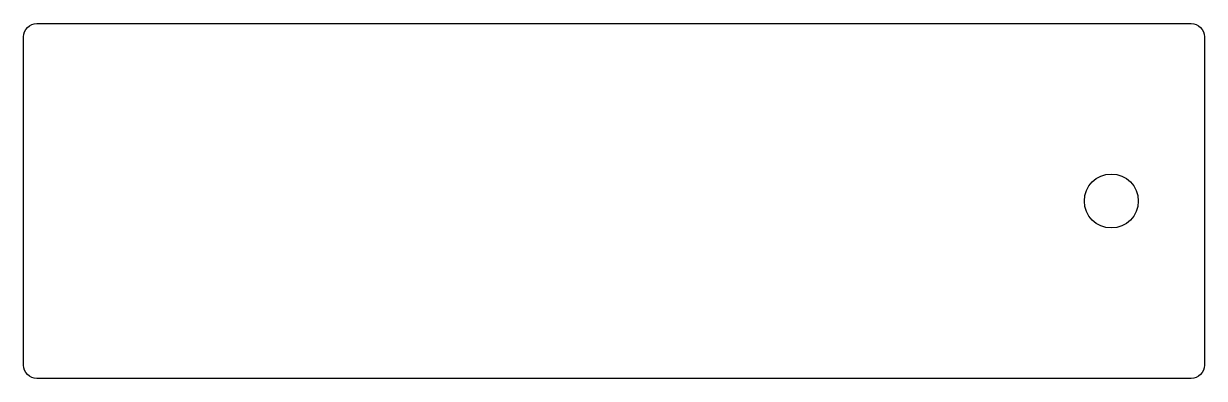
# Model space of a CAD drawing. Header units: millimetres. Extents: x -59.7 to 30.1, y 4 to 31.
import ezdxf

# ---------------------------------------------------------------- set-up
doc = ezdxf.new("R2010")
doc.units = ezdxf.units.MM
doc.layers.get('0').update_dxf_attribs({"linetype": 'CONTINUOUS'})

msp = doc.modelspace()

# ---------------------------------------------------------------- linework, layer by layer
msp.add_lwpolyline([(29.075, 31, -0.414214), (30.075, 30), (30.075, 5, -0.414214), (29.075, 4), (-58.693, 4, -0.414214), (-59.693, 5), (-59.693, 30, -0.414214), (-58.693, 31)], format="xyb", close=True)
msp.add_circle((23, 17.5), 2.05)

doc.saveas('drawing.dxf')
